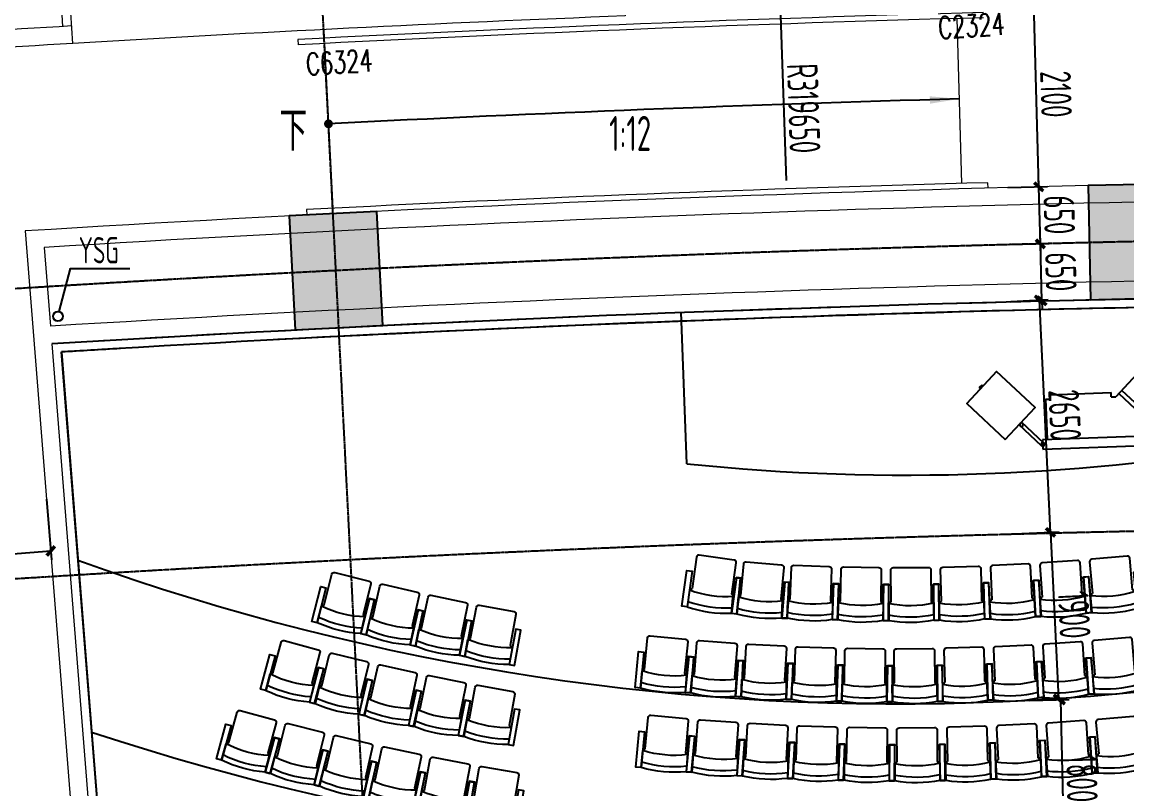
# Model space of a CAD drawing. Header units: millimetres. Extents: x 11515858 to 24947533, y -12764720 to -6305528.
# Drawn here: x 11759115 to 11771709, y -6383790 to -6375054 of the extents above; entities that cross this region are included whole.
import ezdxf
from ezdxf.enums import TextEntityAlignment as Align

# ---------------------------------------------------------------- set-up
doc = ezdxf.new("R2010")
doc.units = ezdxf.units.MM
doc.header["$LTSCALE"] = 10
for name, pattern in [('A2-RG-AXIS$0$CENTER', [2, 1.25, -0.25, 0.25, -0.25]), ('A2-RG-AXIS$0$DOTE', [2.42, 2, -0.2, 0.02, -0.2]), ('A2-RI-F3$0$DOT2', [0.125, 0, -0.125]), ('A2-RI-F3$0$HIDDEN', [0.375, 0.25, -0.125])]:
    doc.linetypes.add(name, pattern=pattern)
for name, color, linetype in [('A2-RB-F3$0$A-DIMS-100', 1, 'Continuous'), ('A2-RD-F3$0$A-FURN-FIXT', 9, 'Continuous'), ('A2-RD-F3$0$A-STRS', 50, 'Continuous'), ('A2-RD-F3$0$an-door', 2, 'Continuous'), ('A2-RG-AXIS$0$A-GRID', 1, 'A2-RG-AXIS$0$CENTER'), ('A2-RI-F3$0$$0$AUDIT_D_120618114340-341', 1, 'Continuous'), ('A2-RI-F3$0$A-ROOF-DRAN', 175, 'Continuous'), ('A2-RI-F3$0$A-SYMB-AREA', 4, 'Continuous'), ('A2-RI-F3$0$A-SYMB-DOOR', 4, 'Continuous'), ('A2-RI-F3$0$A-SYMB-NAME', 4, 'Continuous'), ('A2-RI-F3$0$an-door', 2, 'Continuous'), ('A2-RS-F3$0$A-HATH-GRAY', 8, 'Continuous'), ('A2-RS-F3$0$A-WALL-CONC', 6, 'Continuous')]:
    doc.layers.add(name, color=color, linetype=linetype)
doc.layers.add('A2-RD-F3$0$A-X-AREA', color=6, linetype='Continuous', plot=False)
for name, color, linetype, lineweight in [('A2-RI-F3$0$A-FLOR-OTLN', 4, 'A2-RI-F3$0$DOT2', 5), ('A2-RI-F3$0$A-FLOR-STRS', 2, 'Continuous', 5), ('A2-RI-F3$0$A-GLAZ', 140, 'Continuous', 5), ('A2-RI-F3$0$A-WALL', 7, 'Continuous', 5)]:
    doc.layers.add(name, color=color, linetype=linetype, lineweight=lineweight)
doc.styles.add('A2-RB-F3$0$XD2008', font='hzs.shx', dxfattribs={"width": 0.7, "bigfont": 'hztxt.shx'})
doc.styles.add('A2-RI-F3$0$ECADI', font='hzs.shx', dxfattribs={"width": 0.7, "bigfont": 'hztxt.shx'})
doc.styles.add('A2-RI-F3$0$ECADI-TXT', font='simplex.shx', dxfattribs={"bigfont": 'hztxt.shx'})
doc.dimstyles.new('A2-RB-F3$0$XD100', dxfattribs={"dimscale": 100, "dimtxt": 3.5, "dimasz": 1.5, "dimexe": 1, "dimexo": 2, "dimgap": 0.5, "dimtad": 1, "dimdec": 0, "dimdsep": 46, "dimtxsty": 'A2-RB-F3$0$XD2008', "dimcen": 2.5, "dimclrt": 4, "dimaunit": 1, "dimadec": 0, "dimazin": 0, "dimtfac": 1, "dimtdec": 0, "dimtix": 1, "dimtmove": 1, "dimatfit": 3, "dimfxl": 0, "dimtolj": 1, "dimtzin": 0, "dimarcsym": 0})
doc.dimstyles.new('A2-RB-F3$0$XD100$0', dxfattribs={"dimscale": 100, "dimtxt": 3.5, "dimasz": 1, "dimexe": 1, "dimexo": 2, "dimgap": 0.5, "dimtad": 1, "dimdec": 0, "dimdsep": 46, "dimtxsty": 'A2-RB-F3$0$XD2008', "dimblk1": 'A2-RB-F3$0$_ArchTick', "dimblk2": 'A2-RB-F3$0$_ArchTick', "dimsah": 1, "dimcen": 2.5, "dimclrt": 4, "dimaunit": 1, "dimadec": 0, "dimazin": 0, "dimtfac": 1, "dimtdec": 0, "dimtix": 1, "dimtmove": 1, "dimatfit": 3, "dimfxl": 0, "dimtolj": 1, "dimtzin": 0, "dimarcsym": 0})

# ---------------------------------------------------------------- blocks, each defined once
blk = doc.blocks.new('A2-RG-AXIS')
at = {"layer": 'A2-RG-AXIS$0$A-GRID', "linetype": 'A2-RG-AXIS$0$DOTE'}
blk.add_line((11764241.9, -6408445.8), (11762206, -6368297.4), dxfattribs=at)
for radius in [323300, 316700, 313400]:
    blk.add_arc((11778730.7, -6694178.7), radius, 75.589285, 95.407644, dxfattribs=at)
blk = doc.blocks.new('A2-RB-F3$0$_ArchTick')
at = {"color": 0, "linetype": 'ByBlock', "const_width": 0.4}
blk.add_lwpolyline([(-0.5, -0.5), (0.5, 0.5)], dxfattribs=at)
blk = doc.blocks.new('*D1088')
at = {"layer": 'A2-RB-F3$0$A-DIMS-100', "color": 0, "lineweight": -2, "transparency": 16777216}
for p, q in [((11770510, -6380882), (11770938, -6380862)), ((11770838, -6380867), (11770928, -6382765)), ((11770601, -6382780), (11771028, -6382760))]:
    blk.add_line(p, q, dxfattribs=at)
at = {"layer": 'Defpoints', "color": 0, "transparency": 16777216}
for p in [(11770311, -6380892), (11770401, -6382790), (11770928, -6382765)]:
    blk.add_point(p, dxfattribs=at)
at = {"layer": 'A2-RB-F3$0$A-DIMS-100', "color": 0, "lineweight": -2, "transparency": 16777216, "xscale": 100, "yscale": 100, "zscale": 100}
for p, rotation in [((11770838, -6380867), 92.72074482103997), ((11770928, -6382765), 272.72074482104)]:
    blk.add_blockref('A2-RB-F3$0$_ArchTick', p, dxfattribs=dict(at, rotation=rotation))
at = {"layer": 'A2-RB-F3$0$A-DIMS-100', "color": 4, "transparency": 16777216, "insert": (11771108, -6381805), "char_height": 350, "attachment_point": 5, "rotation": 272.7207, "style": 'A2-RB-F3$0$XD2008'}
blk.add_mtext('\\A1;1900', dxfattribs=at)
blk = doc.blocks.new('*D1089')
at = {"layer": 'A2-RB-F3$0$A-DIMS-100', "color": 0, "lineweight": -2, "transparency": 16777216}
for p, q in [((11770601, -6382784), (11771050, -6382773)), ((11770950, -6382776), (11770992, -6384576)), ((11770644, -6384584), (11771092, -6384573))]:
    blk.add_line(p, q, dxfattribs=at)
at = {"layer": 'Defpoints', "color": 0, "transparency": 16777216}
for p in [(11770401, -6382789), (11770444, -6384589), (11770992, -6384576)]:
    blk.add_point(p, dxfattribs=at)
at = {"layer": 'A2-RB-F3$0$A-DIMS-100', "color": 0, "lineweight": -2, "transparency": 16777216, "xscale": 100, "yscale": 100, "zscale": 100}
for p, rotation in [((11770950, -6382776), 91.35961692571232), ((11770992, -6384576), 271.3596169257123)]:
    blk.add_blockref('A2-RB-F3$0$_ArchTick', p, dxfattribs=dict(at, rotation=rotation))
at = {"layer": 'A2-RB-F3$0$A-DIMS-100', "color": 4, "transparency": 16777216, "insert": (11771196, -6383670), "char_height": 350, "attachment_point": 5, "rotation": 271.3596, "style": 'A2-RB-F3$0$XD2008'}
blk.add_mtext('\\A1;1800', dxfattribs=at)
blk = doc.blocks.new('*D1092')
at = {"layer": 'A2-RB-F3$0$A-DIMS-100', "color": 0, "lineweight": -2, "transparency": 16777216}
for p, q in [((11770385, -6378235), (11770812, -6378214)), ((11770838, -6380867), (11770712, -6378219)), ((11770510, -6380882), (11770938, -6380862))]:
    blk.add_line(p, q, dxfattribs=at)
at = {"layer": 'Defpoints', "color": 0, "transparency": 16777216}
for p in [(11770185, -6378244), (11770712, -6378219), (11770311, -6380892)]:
    blk.add_point(p, dxfattribs=at)
at = {"layer": 'A2-RB-F3$0$A-DIMS-100', "color": 0, "lineweight": -2, "transparency": 16777216, "xscale": 100, "yscale": 100, "zscale": 100}
for p, rotation in [((11770712, -6378219), 92.72074482102119), ((11770838, -6380867), 272.7207448210212)]:
    blk.add_blockref('A2-RB-F3$0$_ArchTick', p, dxfattribs=dict(at, rotation=rotation))
at = {"layer": 'A2-RB-F3$0$A-DIMS-100', "color": 4, "transparency": 16777216, "insert": (11771000, -6379532), "char_height": 350, "attachment_point": 5, "rotation": 272.7207, "style": 'A2-RB-F3$0$XD2008'}
blk.add_mtext('\\A1;2650', dxfattribs=at)
blk = doc.blocks.new('*D911')
at = {"layer": 'A2-RB-F3$0$A-DIMS-100', "color": 0, "lineweight": -2, "transparency": 16777216}
for p, q in [((11759394, -6380488), (11759449, -6381179)), ((11757002, -6380678), (11757057, -6381369)), ((11757049, -6381269), (11759442, -6381079))]:
    blk.add_line(p, q, dxfattribs=at)
at = {"layer": 'Defpoints', "color": 0, "transparency": 16777216}
for p in [(11759379, -6380288), (11756986, -6380479), (11759442, -6381079)]:
    blk.add_point(p, dxfattribs=at)
at = {"layer": 'A2-RB-F3$0$A-DIMS-100', "color": 0, "lineweight": -2, "transparency": 16777216, "xscale": 100, "yscale": 100, "zscale": 100}
for p, rotation in [((11759442, -6381079), 4.548265622655301), ((11757049, -6381269), 184.5482656226554)]:
    blk.add_blockref('A2-RB-F3$0$_ArchTick', p, dxfattribs=dict(at, rotation=rotation))
at = {"layer": 'A2-RB-F3$0$A-DIMS-100', "color": 4, "transparency": 16777216, "insert": (11758227, -6380950), "char_height": 350, "attachment_point": 5, "rotation": 4.5483, "style": 'A2-RB-F3$0$XD2008'}
blk.add_mtext('\\A1;2400', dxfattribs=at)
blk = doc.blocks.new('*D644')
at = {"layer": 'A2-RB-F3$0$A-DIMS-100', "color": 0, "lineweight": -2, "transparency": 16777216}
for p, q in [((11770367, -6377589), (11770822, -6377577)), ((11770722, -6377580), (11770719, -6377480)), ((11770739, -6378229), (11770722, -6377580)), ((11770385, -6378239), (11770839, -6378227)), ((11770739, -6378229), (11770742, -6378329))]:
    blk.add_line(p, q, dxfattribs=at)
at = {"layer": 'Defpoints', "color": 0, "transparency": 16777216}
for p in [(11770722, -6377580), (11770167, -6377595), (11770185, -6378244)]:
    blk.add_point(p, dxfattribs=at)
at = {"layer": 'A2-RB-F3$0$A-DIMS-100', "color": 0, "lineweight": -2, "transparency": 16777216, "xscale": 100, "yscale": 100, "zscale": 100}
for p, rotation in [((11770722, -6377580), 271.5494321875487), ((11770739, -6378229), 91.54943218754872)]:
    blk.add_blockref('A2-RB-F3$0$_ArchTick', p, dxfattribs=dict(at, rotation=rotation))
at = {"layer": 'A2-RB-F3$0$A-DIMS-100', "color": 4, "transparency": 16777216, "insert": (11770956, -6377898), "char_height": 350, "attachment_point": 5, "rotation": 271.5494, "style": 'A2-RB-F3$0$XD2008'}
blk.add_mtext('\\A1;650', dxfattribs=at)
blk = doc.blocks.new('*D645')
at = {"layer": 'A2-RB-F3$0$A-DIMS-100', "color": 0, "lineweight": -2, "transparency": 16777216}
for p, q in [((11770704, -6376930), (11770702, -6376830)), ((11770350, -6376939), (11770804, -6376927)), ((11770722, -6377580), (11770704, -6376930)), ((11770367, -6377589), (11770822, -6377577)), ((11770722, -6377580), (11770725, -6377679))]:
    blk.add_line(p, q, dxfattribs=at)
at = {"layer": 'Defpoints', "color": 0, "transparency": 16777216}
for p in [(11770150, -6376945), (11770704, -6376930), (11770167, -6377595)]:
    blk.add_point(p, dxfattribs=at)
at = {"layer": 'A2-RB-F3$0$A-DIMS-100', "color": 0, "lineweight": -2, "transparency": 16777216, "xscale": 100, "yscale": 100, "zscale": 100}
for p, rotation in [((11770704, -6376930), 271.5494782955902), ((11770722, -6377580), 91.54947829559023)]:
    blk.add_blockref('A2-RB-F3$0$_ArchTick', p, dxfattribs=dict(at, rotation=rotation))
at = {"layer": 'A2-RB-F3$0$A-DIMS-100', "color": 4, "transparency": 16777216, "insert": (11770938, -6377249), "char_height": 350, "attachment_point": 5, "rotation": 271.5495, "style": 'A2-RB-F3$0$XD2008'}
blk.add_mtext('\\A1;650', dxfattribs=at)
blk = doc.blocks.new('*D646')
at = {"layer": 'A2-RB-F3$0$A-DIMS-100', "color": 0, "lineweight": -2, "transparency": 16777216}
for p, q in [((11770293, -6374840), (11770747, -6374828)), ((11770704, -6376930), (11770647, -6374831)), ((11770350, -6376939), (11770804, -6376927))]:
    blk.add_line(p, q, dxfattribs=at)
at = {"layer": 'Defpoints', "color": 0, "transparency": 16777216}
for p in [(11770093, -6374846), (11770647, -6374831), (11770150, -6376945)]:
    blk.add_point(p, dxfattribs=at)
at = {"layer": 'A2-RB-F3$0$A-DIMS-100', "color": 0, "lineweight": -2, "transparency": 16777216, "xscale": 100, "yscale": 100, "zscale": 100}
for p, rotation in [((11770647, -6374831), 91.54943228193672), ((11770704, -6376930), 271.5494322819367)]:
    blk.add_blockref('A2-RB-F3$0$_ArchTick', p, dxfattribs=dict(at, rotation=rotation))
at = {"layer": 'A2-RB-F3$0$A-DIMS-100', "color": 4, "transparency": 16777216, "insert": (11770901, -6375874), "char_height": 350, "attachment_point": 5, "rotation": 271.5494, "style": 'A2-RB-F3$0$XD2008'}
blk.add_mtext('\\A1;2100', dxfattribs=at)
blk = doc.blocks.new('*D738')
at = {"layer": 'A2-RB-F3$0$A-DIMS-100', "color": 0, "lineweight": -2, "transparency": 16777216}
blk.add_line((11767828, -6376857), (11767754, -6374717), dxfattribs=at)
at = {"layer": 'Defpoints', "color": 0, "transparency": 16777216}
for p in [(11767754, -6374717), (11778731, -6694179)]:
    blk.add_point(p, dxfattribs=at)
at = {"layer": 'A2-RB-F3$0$A-DIMS-100', "color": 0, "lineweight": -2, "transparency": 16777216, "xscale": 100, "yscale": 100, "zscale": 100, "rotation": 91.96790100173936}
blk.add_blockref('A2-RB-F3$0$_ArchTick', (11767754, -6374717), dxfattribs=at)
at = {"layer": 'A2-RB-F3$0$A-DIMS-100', "color": 4, "transparency": 16777216, "insert": (11768024, -6376036), "char_height": 350, "attachment_point": 5, "rotation": 271.9679, "style": 'A2-RB-F3$0$XD2008'}
blk.add_mtext('\\A1;R319650', dxfattribs=at)
blk = doc.blocks.new('A2-RD-F3$0$LEC-SEAT')
for p, q in [((-21, -0.88), (-21, -8.02)), ((-21, -8.02), (-20, -8.74)), ((-20, -8.74), (-20, -21.94)), ((-2.25, -8.02), (-3.25, -8.74)), ((-3.25, -21.94), (-3.25, -8.74)), ((-19, -22.94), (-4.25, -22.94))]:
    blk.add_line(p, q)
for points in [[(-21, -0.88), (-23.25, -0.88), (-23.25, -15.88), (-21, -15.88)], [(-2.25, -0.88), (0, -0.88), (0, -15.88), (-2.25, -15.88)]]:
    blk.add_lwpolyline(points, close=True)
for centre, radius, start, end in [((-11.62, -50.6), 50.6, 79.3218, 100.6782), ((-11.62, -50.64), 48.39, 78.8293, 101.1707), ((-11.62, -50.78), 43.78, 77.6351, 102.3649), ((-19, -21.94), 1, 180, 270), ((-4.25, -21.94), 1, 270, 360)]:
    blk.add_arc(centre, radius, start, end)
blk = doc.blocks.new('A2-RD-F3$0$LECTERN')
for p, q in [((-757, 969), (-297, 1428)), ((-297, 1428), (566, 566)), ((-898, 898), (-792, 1004)), ((0, 0), (-898, 898)), ((106, 106), (-792, 1004)), ((2074, 740), (2088, 754)), ((2103, 712), (2117, 726)), ((616, 566), (566, 566)), ((1316, 616), (616, 616)), ((616, 566), (616, 616)), ((1316, 616), (1316, 566)), ((1366, 566), (1316, 566)), ((1366, 566), (1366, 106)), ((1402, 67), (1650, 316)), ((1430, 39), (1678, 287)), ((1416, 0), (0, 0)), ((106, 106), (1416, 106)), ((1416, 106), (1416, 0))]:
    blk.add_line(p, q)
for points in [[(530, 601), (177, 247), (-177, 601), (177, 955)], [(495, 636), (212, 354), (-71, 636), (212, 919)], [(2088, 754), (2117, 726)]]:
    blk.add_lwpolyline(points)
blk.add_lwpolyline([(1841, 125), (1487, 478), (1912, 903), (2265, 549)], close=True)
for centre in [(1650, 287), (1416, 53)]:
    blk.add_circle(centre, 20)
blk = doc.blocks.new('A2-RD-F3')
at = {"layer": 'A2-RD-F3$0$A-STRS', "linetype": 'Continuous'}
blk.add_line((11766693, -6380085), (11766629, -6378360), dxfattribs=at)
for centre, radius, start, end in [((11769194, -6356042), 24173, 264.0613, 280.2327), ((11769096, -6355321), 27500, 250.1349, 294.8596), ((11769096, -6355321), 29300, 251.7228, 293.4242)]:
    blk.add_arc(centre, radius, start, end, dxfattribs=at)
at = {"layer": 'A2-RD-F3$0$A-X-AREA'}
blk.add_lwpolyline([(11759454, -6378717, -0.016899), (11780771, -6378136), (11780680, -6391585, 0.016583), (11760621, -6392121, 0.016583)], format="xyb", dxfattribs=at)
at = {"layer": 'A2-RD-F3$0$an-door'}
blk.add_line((11759562, -6378811), (11760613, -6392021), dxfattribs=at)
blk.add_arc((11778730, -6694129), 315899, 90.07407, 93.47862, dxfattribs=at)
at = {"layer": 'A2-RD-F3$0$A-FURN-FIXT', "linetype": 'Continuous', "xscale": -1, "rotation": 2.065505213310389}
blk.add_blockref('A2-RD-F3$0$LECTERN', (11772167, -6379867), dxfattribs=at)
at = {"layer": 'A2-RD-F3$0$A-FURN-FIXT', "linetype": 'Continuous'}
for p, xscale, yscale, zscale, rotation in [((11766630, -6381731), 27.37254902063496, 27.37254902063496, 27.37254902063496, 171.9472562806483), ((11767833, -6381873), -27.37254901960294, 27.37254901975393, 27.37254901960838, 174.9381976104988), ((11768410, -6381888), -27.37254901970514, 27.37254901975393, 27.37254901960838, 177.9291389425674), ((11770092, -6381879), 27.37254901996072, 27.37254901996072, 27.37254901996072, 182.7406275929973), ((11770671, -6381850), 27.3725490193604, 27.3725490193604, 27.3725490193604, 183.9906275928906), ((11771250, -6381810), 27.37254901909923, 27.37254901909923, 27.37254901909923, 185.2406275930221), ((11763031, -6382059), -27.37254901952206, 27.37254901975393, 27.37254901960838, 165.9611600313921), ((11768989, -6381897), -27.3725490202323, 27.37254901975393, 27.37254901960838, 179.1791389428234), ((11769569, -6381893), -27.37254901958782, 27.37254901975363, 27.37254901960838, 180.4291389425169), ((11770149, -6381876), -27.37254901891809, 27.37254901975425, 27.37254901960838, 181.6791389435844), ((11763593, -6382187), -27.37254902001365, 27.37254901975403, 27.37254901960838, 167.1611600314233), ((11764157, -6382304), -27.37254901991891, 27.37254901975336, 27.37254901960838, 168.3611600323271), ((11764723, -6382408), -27.37254902044005, 27.37254901975402, 27.37254901960838, 169.5611600318632), ((11762443, -6382841), -27.37254902029711, 27.37254901975393, 27.37254901960838, 165.1961600313378), ((11766733, -6382720), -27.3725490198455, 27.37254901975414, 27.37254901960838, 174.5041389430104), ((11767308, -6382764), -27.37254901997461, 27.37254901975324, 27.37254901960838, 175.7041389430928), ((11770701, -6382775), 27.37254901897141, 27.37254901897141, 27.37254901897141, 183.9156275920347), ((11771276, -6382735), 27.37254901879347, 27.37254901879347, 27.37254901879347, 185.115627593205), ((11763007, -6382978), -27.37254902043519, 27.37254901975393, 27.37254901960838, 166.3661600319199), ((11767883, -6382795), -27.37254901927941, 27.37254901975393, 27.37254901960838, 176.904138942), ((11768459, -6382815), -27.37254901990345, 27.37254901975363, 27.37254901960838, 178.1041389430538), ((11769035, -6382822), -27.37254901992304, 27.37254901975454, 27.37254901960838, 179.3041389420628), ((11769610, -6382817), -27.37254901941203, 27.37254901975393, 27.37254901960838, 180.5041389430931), ((11769550, -6382818), 27.37254901909793, 27.37254901909793, 27.37254901909793, 181.5156275924981), ((11770126, -6382803), 27.37254901972631, 27.37254901972631, 27.37254901972631, 182.7156275918276), ((11763573, -6383103), -27.37254901983636, 27.37254901975393, 27.37254901960838, 167.5361600306668), ((11764142, -6383217), -27.37254901896711, 27.37254901975399, 27.37254901960838, 168.7061600310087), ((11764712, -6383319), -27.37254901914892, 27.37254901975382, 27.37254901960838, 169.8761600304225), ((11761937, -6383639), -27.3725490191629, 27.372549019754, 27.37254901960838, 164.6411600311843), ((11766742, -6383624), -27.37254901934545, 27.37254901975407, 27.37254901960838, 174.6991389432644), ((11767321, -6383666), -27.37254901971196, 27.37254901975396, 27.37254901960838, 175.869138943337), ((11770742, -6383674), 27.37254902031965, 27.37254902031965, 27.37254902031965, 183.8706275927268), ((11771320, -6383635), 27.372549019799, 27.372549019799, 27.372549019799, 185.0406275933718), ((11762497, -6383781), -27.37254901908593, 27.37254901975393, 27.37254901960838, 165.771160031805), ((11767900, -6383697), -27.37254901967298, 27.37254901975393, 27.37254901960838, 177.0391389437396), ((11768479, -6383715), -27.37254901889116, 27.37254901975424, 27.37254901960838, 178.2091389436622), ((11769059, -6383722), -27.37254901943978, 27.37254901975424, 27.37254901960838, 179.3791389423342), ((11769639, -6383717), -27.37254901992387, 27.37254901975424, 27.37254901960838, 180.5491389420141), ((11769583, -6383718), 27.37254901994737, 27.37254901994737, 27.37254901994737, 181.5306275916756), ((11770162, -6383702), 27.37254902007962, 27.37254902007962, 27.37254902007962, 182.7006275930506), ((11763060, -6383913), -27.3725490194215, 27.37254901975354, 27.37254901960838, 166.9011600319507), ((11763625, -6384033), -27.37254902040806, 27.37254901975393, 27.37254901960838, 168.031160031779), ((11764193, -6384142), -27.3725490196746, 27.37254901975434, 27.37254901960838, 169.161160031746), ((11764762, -6384240), -27.37254901906745, 27.37254901975393, 27.37254901960838, 170.2911600304365)]:
    blk.add_blockref('A2-RD-F3$0$LEC-SEAT', p, dxfattribs=dict(at, xscale=xscale, yscale=yscale, zscale=zscale, rotation=rotation))
blk = doc.blocks.new('A2-RI-F3$0$Big Bay 1')
at = {"layer": 'A2-RI-F3$0$A-FLOR-OTLN', "linetype": 'Continuous'}
for radius, start in [(320350, 84.98421), (319450, 85.08669)]:
    blk.add_arc((-21072, -318754), radius, start, 86.21783, dxfattribs=at)
at = {"layer": 'A2-RI-F3$0$A-GLAZ'}
for radius, start in [(320020, 85.08669), (320050, 85.08652)]:
    blk.add_arc((-21072, -318754), radius, start, 86.21783, dxfattribs=at)
at = {"layer": 'A2-RI-F3$0$A-WALL'}
for p, q in [((-87, 206), (-40, 905)), ((0, 0), (59, 898)), ((6340, 119), (6936, 369)), ((6975, -337), (7036, 360)), ((6340, 119), (6288, -478))]:
    blk.add_line(p, q, dxfattribs=at)
for start, end in [(86.21783, 86.23572), (84.96632, 84.98421)]:
    blk.add_arc((-21072, -318754), 320350, start, end, dxfattribs=at)
blk = doc.blocks.new('A2-RI-F3$0$ECADI-TAG-DOOR')
blk = doc.blocks.new('A2-RI-F3$0$5erhfh')
at = {"layer": 'A2-RI-F3$0$A-SYMB-AREA', "style": 'A2-RI-F3$0$ECADI', "width": 0.7}
blk.add_attdef('340M2', text='', height=2.5, dxfattribs=at).set_placement((0, 1.25), align=Align.MIDDLE_LEFT)
at = {"layer": 'A2-RI-F3$0$A-SYMB-NAME', "style": 'A2-RI-F3$0$ECADI', "width": 0.7}
blk.add_attdef('CHINESENAME', (-12.29, 3.09), '', height=4.5, dxfattribs=at)
blk = doc.blocks.new('A2-RI-F3$0$ysg')
at = {"layer": 'A2-RI-F3$0$A-ROOF-DRAN'}
blk.add_lwpolyline([(8188, -6312), (8317, -5819), (8993, -5819)], dxfattribs=at)
blk.add_circle((8174, -6365), 55, dxfattribs=at)
ref = blk.add_blockref('A2-RI-F3$0$5erhfh', (9641, -6071), dxfattribs=dict(at, xscale=100, yscale=100, zscale=100))
ref.add_attrib('CHINESENAME', 'YSG', (8412, -5762), dxfattribs={"layer": 'A2-RI-F3$0$A-SYMB-NAME', "height": 300, "style": 'A2-RI-F3$0$ECADI', "width": 0.7})
blk = doc.blocks.new('A2-RI-F3')
at = {"layer": 'A2-RI-F3$0$$0$AUDIT_D_120618114340-341', "extrusion": (0, 0, -1), "const_width": 50}
blk.add_lwpolyline([(-11762625.1, -6376194.6, 1), (-11762589.7, -6376229.9, 1)], format="xyb", close=True, dxfattribs=at)
at = {"layer": 'A2-RI-F3$0$$0$AUDIT_D_120618114340-341'}
blk.add_arc((11778784.2, -6694119.5), 318317.7, 91.617373, 92.913, dxfattribs=at)
at = {"layer": 'A2-RI-F3$0$$0$AUDIT_D_120618114340-341', "extrusion": (0, 0, -1)}
blk.add_solid([(-11769461.7, -6375898.9), (-11769464.8, -6375983), (-11769799.8, -6375928.6)], dxfattribs=at)
at = {"layer": 'A2-RI-F3$0$A-FLOR-STRS'}
for p, q in [((11769825.3, -6376891.7), (11769775.5, -6375012.5)), ((11762553, -6375138.6), (11762557.9, -6375236.5)), ((11762258.3, -6375251.8), (11762261.4, -6375311.7)), ((11762561, -6375296.4), (11762656.2, -6377174.3)), ((11770126.8, -6376945.3), (11770125.2, -6376883.4)), ((11762356.6, -6377189.6), (11762359.7, -6377251.1))]:
    blk.add_line(p, q, dxfattribs=at)
for centre, radius, start, end in [((11778684.5, -6693237.8), 318410, 91.549619, 92.957088), ((11778684.5, -6693237.8), 318350, 91.549626, 92.957098), ((11778779.7, -6695175.8), 318410, 91.557513, 92.956541)]:
    blk.add_arc(centre, radius, start, end, dxfattribs=at)
at = {"layer": 'A2-RI-F3$0$A-WALL'}
for p, q in [((11759151.5, -6377433.3), (11760515.7, -6394581.9)), ((11759367, -6377620.4), (11759438.4, -6378518.3)), ((11759454.3, -6378717.7), (11760521, -6392127.1))]:
    blk.add_line(p, q, dxfattribs=at)
for centre, radius, start, end in [((11778730.7, -6694178.7), 319650, 93.416754, 94.239677), ((11778730.7, -6694178.7), 319450, 93.416754, 94.239677), ((11778729.6, -6694128.7), 317300, 90.119293, 93.537523), ((11778729.6, -6694128.7), 317100, 90.155431, 93.500743), ((11778729.6, -6694128.7), 316199.5, 90.155534, 93.497759), ((11778729.6, -6694128.7), 315999.5, 90.074066, 93.497094)]:
    blk.add_arc(centre, radius, start, end, dxfattribs=at)
at = {"layer": 'A2-RI-F3$0$an-door'}
blk.add_line((11759562.2, -6378812.6), (11760612.9, -6392021.4), dxfattribs=at)
for centre, radius, start, end in [((11778717.1, -6693664.2), 315435, 90.071894, 93.032167), ((11779404.5, -6705650.2), 327439.4, 93.356057, 93.474158)]:
    blk.add_arc(centre, radius, start, end, dxfattribs=at)
at = {"linetype": 'A2-RI-F3$0$HIDDEN', "ltscale": 3}
blk.add_blockref('A2-RG-AXIS', (0, 0), dxfattribs=at)
at = {"rotation": 7.198982511905506}
blk.add_blockref('A2-RI-F3$0$Big Bay 1', (11759692, -6375296.6), dxfattribs=at)
ref = blk.add_blockref('A2-RI-F3$0$5erhfh', (11763279, -6376827.6), dxfattribs=dict(xscale=100, yscale=100, zscale=100))
ref.add_attrib('CHINESENAME', '下', (11762049.8, -6376518.9), dxfattribs={"layer": 'A2-RI-F3$0$A-SYMB-NAME', "height": 450, "style": 'A2-RI-F3$0$ECADI', "width": 0.7})
ref = blk.add_blockref('A2-RI-F3$0$5erhfh', (11767035.2, -6376919.2), dxfattribs=dict(xscale=100, yscale=100, zscale=100))
ref.add_attrib('CHINESENAME', '1:12', (11765806, -6376522.5), dxfattribs={"layer": 'A2-RI-F3$0$A-SYMB-NAME', "height": 400, "style": 'A2-RI-F3$0$ECADI', "width": 0.7})
blk.add_blockref('A2-RI-F3$0$ysg', (11751349.3, -6372040.3))
at = {"layer": 'A2-RI-F3$0$A-SYMB-DOOR'}
ref = blk.add_blockref('A2-RI-F3$0$ECADI-TAG-DOOR', (11770598.2, -6375909.3), dxfattribs=dict(at, xscale=99.99999999929076, yscale=99.99999999929076, zscale=99.99999999929076, rotation=3.627700833957928))
ref.add_attrib('门窗主编号1', 'C2324', dxfattribs={"height": 250, "rotation": 3.6277, "style": 'A2-RI-F3$0$ECADI-TXT', "width": 0.7}).set_placement((11770322.6, -6375196.9), align=Align.RIGHT)
ref = blk.add_blockref('A2-RI-F3$0$ECADI-TAG-DOOR', (11763392.7, -6376324, -333.3), dxfattribs=dict(at, xscale=99.99999999929076, yscale=99.99999999929076, zscale=99.99999999929076, rotation=3.627700833957928))
ref.add_attrib('门窗主编号1', 'C6324', dxfattribs={"height": 250, "rotation": 3.6277, "style": 'A2-RI-F3$0$ECADI-TXT', "width": 0.7}).set_placement((11763117.1, -6375611.6, -333.3), align=Align.RIGHT)
blk = doc.blocks.new('A2-RS-F3')
at = {"layer": 'A2-RS-F3$0$A-HATH-GRAY', "ltscale": 3}
h = blk.add_hatch(color=256, dxfattribs=at)
h.paths.add_polyline_path([(11780371, -6378133), (11781371, -6378140), (11781380, -6376840), (11780380, -6376833)])
h.paths.add_polyline_path([(11771295, -6378216), (11772295, -6378194), (11772267, -6376895), (11771267, -6376916)])
h.paths.add_polyline_path([(11789445, -6378310), (11790445, -6378346), (11790491, -6377046), (11789491, -6377011)])
h.paths.add_polyline_path([(11794061, -6377996), (11794660, -6378034), (11794711, -6377236), (11794112, -6377197)])
h.paths.add_polyline_path([(11762226, -6378560), (11763225, -6378509), (11763159, -6377211), (11762160, -6377261)])
h.paths.add_polyline_path([(11756038, -6378647), (11756835, -6378584), (11756756, -6377587), (11755959, -6377650)])
h.paths.add_polyline_path([(11801644, -6378462), (11802243, -6378500), (11802294, -6377702), (11801696, -6377663)])
h.paths.add_polyline_path([(11751541, -6379499), (11752339, -6379435), (11752220, -6377940), (11751422, -6378003)])
h.paths.add_polyline_path([(11807664, -6379406), (11808460, -6379480), (11808572, -6378285), (11807775, -6378211)])
h.paths.add_polyline_path([(11816585, -6380403), (11817577, -6380525), (11817736, -6379235), (11816743, -6379113)])
h.paths.add_polyline_path([(11825579, -6381619), (11826568, -6381768), (11826763, -6380483), (11825774, -6380333)])
h.paths.add_polyline_path([(11793833, -6381539), (11794432, -6381577), (11794483, -6380779), (11793885, -6380740)])
h.paths.add_polyline_path([(11801417, -6382005), (11802015, -6382043), (11802067, -6381245), (11801468, -6381206)])
h.paths.add_polyline_path([(11834536, -6383085), (11835520, -6383263), (11835752, -6381984), (11834768, -6381806)])
h.paths.add_polyline_path([(11843442, -6384837), (11844420, -6385043), (11844688, -6383771), (11843710, -6383565)])
h.paths.add_polyline_path([(11849707, -6386048), (11850486, -6386227), (11850721, -6385255), (11849941, -6385076)])
h.paths.add_polyline_path([(11756683, -6386772), (11757481, -6386706), (11757402, -6385711), (11756605, -6385775)])
h.paths.add_polyline_path([(11752168, -6387374), (11752965, -6387310), (11752846, -6385815), (11752049, -6385879)])
h.paths.add_polyline_path([(11854132, -6387107), (11854912, -6387286), (11855146, -6386314), (11854366, -6386134)])
h.paths.add_polyline_path([(11793236, -6390821), (11793835, -6390859), (11793887, -6390061), (11793288, -6390022)])
h.paths.add_polyline_path([(11800820, -6391286), (11801419, -6391324), (11801470, -6390526), (11800871, -6390487)])
h.paths.add_polyline_path([(11847832, -6393825), (11848612, -6394005), (11848846, -6393033), (11848067, -6392853)])
h.paths.add_polyline_path([(11780263, -6394032), (11781263, -6394039), (11781272, -6392739), (11780272, -6392732)])
h.paths.add_polyline_path([(11771644, -6394112), (11772644, -6394090), (11772615, -6392791), (11771616, -6392812)])
h.paths.add_polyline_path([(11788881, -6394200), (11789880, -6394236), (11789926, -6392936), (11788927, -6392901)])
h.paths.add_polyline_path([(11793009, -6394364), (11793607, -6394402), (11793659, -6393604), (11793060, -6393565)])
h.paths.add_polyline_path([(11763031, -6394440), (11764030, -6394389), (11763964, -6393090), (11762965, -6393141)])
h.paths.add_polyline_path([(11757323, -6394797), (11758120, -6394731), (11758041, -6393736), (11757243, -6393800)])
h.paths.add_polyline_path([(11800592, -6394829), (11801191, -6394867), (11801242, -6394069), (11800643, -6394030)])
h.paths.add_polyline_path([(11852257, -6394884), (11853037, -6395064), (11853271, -6394091), (11852492, -6393912)])
h.paths.add_polyline_path([(11752786, -6395149), (11753584, -6395086), (11753465, -6393591), (11752667, -6393654)])
h.paths.add_polyline_path([(11806189, -6395237), (11806985, -6395311), (11807096, -6394116), (11806300, -6394042)])
h.paths.add_polyline_path([(11814656, -6396186), (11815648, -6396307), (11815806, -6395017), (11814813, -6394896)])
h.paths.add_polyline_path([(11823198, -6397340), (11824186, -6397490), (11824381, -6396205), (11823392, -6396055)])
h.paths.add_polyline_path([(11831682, -6398729), (11832663, -6398921), (11832913, -6397645), (11831931, -6397453)])
h.paths.add_polyline_path([(11840164, -6400383), (11841142, -6400589), (11841411, -6399317), (11840432, -6399110)])
edge = h.paths.add_edge_path()
edge.add_arc((11780719, -6400485), 450, 0, 360)
edge = h.paths.add_edge_path()
edge.add_arc((11772286, -6400549), 450, 0, 360)
edge = h.paths.add_edge_path()
edge.add_arc((11789152, -6400664), 450, 0, 360)
edge = h.paths.add_edge_path()
edge.add_arc((11763857, -6400856), 450, 0, 360)
h.paths.add_polyline_path([(11845946, -6401652), (11846725, -6401831), (11846960, -6400859), (11846180, -6400679)])
edge = h.paths.add_edge_path()
edge.add_arc((11797576, -6401084), 450, 0, 360)
edge = h.paths.add_edge_path()
edge.add_arc((11755441, -6401404), 451, 0, 360)
edge = h.paths.add_edge_path()
edge.add_arc((11805984, -6401746), 450, 0, 360)
h.paths.add_polyline_path([(11850371, -6402710), (11851151, -6402890), (11851385, -6401917), (11850605, -6401738)])
edge = h.paths.add_edge_path()
edge.add_arc((11814369, -6402649), 450, 0, 360)
edge = h.paths.add_edge_path()
edge.add_arc((11822726, -6403793), 450, 0, 360)
edge = h.paths.add_edge_path()
edge.add_arc((11831046, -6405176), 450, 0, 360)
edge = h.paths.add_edge_path()
edge.add_arc((11839323, -6406797), 451, 0, 360)
edge = h.paths.add_edge_path()
edge.add_arc((11847549, -6408655), 451, 0, 360)
at = {"layer": 'A2-RS-F3$0$A-WALL-CONC'}
for points in [[(11771295, -6378216), (11772295, -6378194), (11772267, -6376895), (11771267, -6376916)], [(11762226, -6378560), (11763225, -6378509), (11763159, -6377211), (11762160, -6377261)]]:
    blk.add_3dface(points, dxfattribs=at)
blk = doc.blocks.new('A2-RB-F3')
at = {"layer": 'A2-RB-F3$0$A-DIMS-100'}
dim = blk.add_radius_dim(center=(11778730.7, -6694178.7), mpoint=(11767754.1, -6374717.2), dimstyle='A2-RB-F3$0$XD100', override={"dimasz": 1, "dimblk1": 'A2-RB-F3$0$_ArchTick', "dimblk2": 'A2-RB-F3$0$_ArchTick', "dimsah": 1}, dxfattribs=at)
dim.commit()
dim.dimension.update_dxf_attribs({"geometry": '*D738', "text_midpoint": (11767799.6, -6376043.4), "dimtype": 132})
for p1, p2, distance, picture, middle in [((11770149.8, -6376944.8), (11770093, -6374845.5), -554.7, '*D646', (11770900.8, -6375874.1)), ((11770167.3, -6377594.5), (11770149.8, -6376944.8), -554.7, '*D645', (11770938, -6377248.6)), ((11770184.9, -6378244.3), (11770167.3, -6377594.5), -554.7, '*D644', (11770955.5, -6377898.3)), ((11756986.2, -6380478.5), (11759378.6, -6380288.2), -793.3, '*D911', (11758227.5, -6380949.9)), ((11770310.7, -6380891.9), (11770400.9, -6382789.6), 527.7, '*D1088', (11771107.7, -6381805)), ((11770400.9106, -6382788.6335), (11770443.6319, -6384588.6189), 548.9499, '*D1089', (11771196.0032, -6383670.2623))]:
    dim = blk.add_aligned_dim(p1=p1, p2=p2, distance=distance, dimstyle='A2-RB-F3$0$XD100$0', dxfattribs=at)
    dim.commit()
    dim.dimension.update_dxf_attribs({"geometry": picture, "text_midpoint": middle})
dim = blk.add_aligned_dim(p1=(11770310.7, -6380891.9), p2=(11770184.9, -6378244.3), distance=-527.7, text='2650', dimstyle='A2-RB-F3$0$XD100$0', dxfattribs=at)
dim.commit()
dim.dimension.update_dxf_attribs({"geometry": '*D1092', "text_midpoint": (11770999.7, -6379532.3)})

msp = doc.modelspace()

# ---------------------------------------------------------------- block references
for name in ['A2-RB-F3', 'A2-RI-F3', 'A2-RG-AXIS', 'A2-RS-F3', 'A2-RD-F3']:
    msp.add_blockref(name, (0, 0))

doc.saveas('drawing.dxf')
